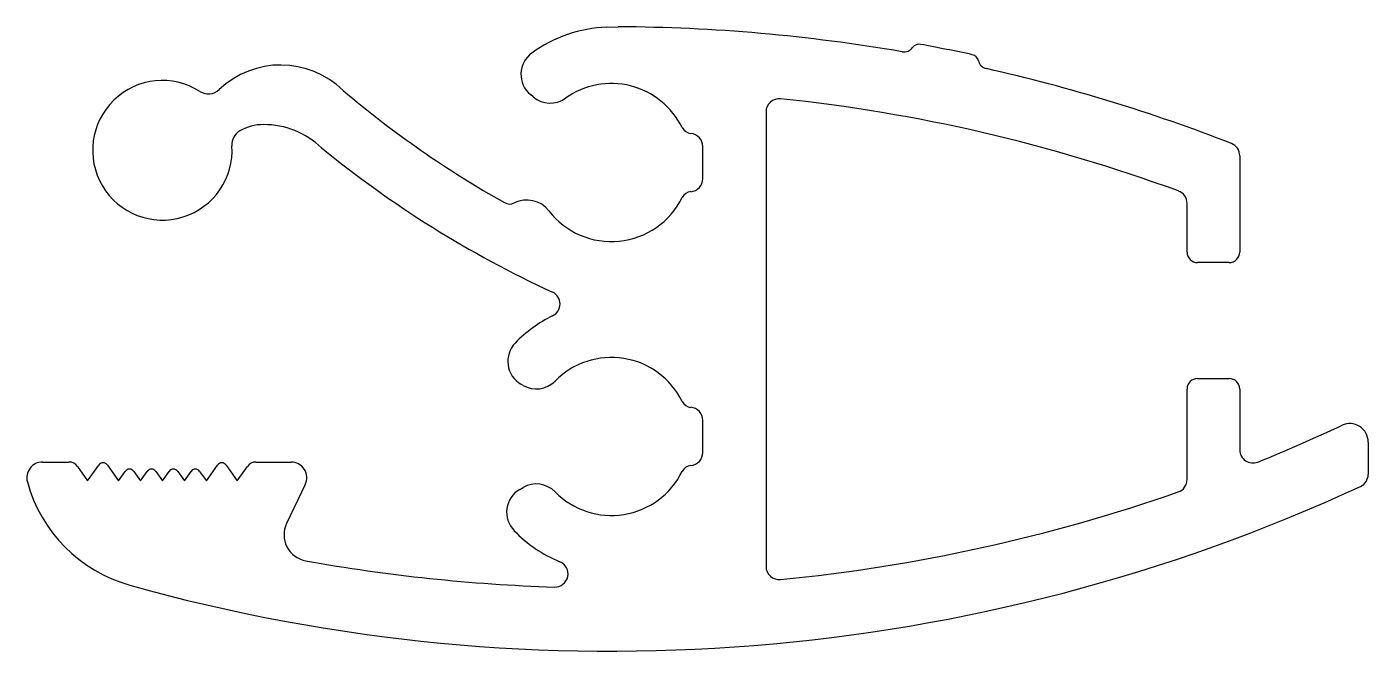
# Model space of a CAD drawing. Extents: x 762.8 to 788.2, y 237.7 to 249.6.
import ezdxf

# ---------------------------------------------------------------- set-up
doc = ezdxf.new("R2010")
doc.units = 0
doc.header["$LTSCALE"] = 15
doc.layers.get('0').update_dxf_attribs({"linetype": 'CONTINUOUS'})

msp = doc.modelspace()

# ---------------------------------------------------------------- linework, layer by layer
for p, q in [((773.775, 249.576), (773.991, 249.582)), ((772.377, 248.251), (772.321, 248.298)), ((776.798, 247.967), (776.798, 239.338)), ((775.598, 246.702), (775.598, 247.309)), ((785.798, 247.136), (785.798, 245.306)), ((784.798, 245.306), (784.798, 246.231)), ((785.598, 245.106), (784.998, 245.106)), ((784.998, 242.906), (785.598, 242.906)), ((772.183, 242.775), (772.142, 242.799)), ((784.798, 240.989), (784.798, 242.706)), ((785.798, 242.706), (785.798, 241.553)), ((775.598, 241.503), (775.598, 242.11)), ((788.239, 241.7), (788.239, 241.085)), ((763.053, 241.321), (763.552, 241.321)), ((763.715, 241.237), (763.908, 240.964)), ((763.908, 240.964), (764.12, 241.263)), ((764.283, 241.263), (764.496, 240.964)), ((764.496, 240.964), (764.623, 241.143)), ((764.786, 241.143), (764.913, 240.964)), ((764.913, 240.964), (765.04, 241.143)), ((765.203, 241.143), (765.33, 240.964)), ((765.33, 240.964), (765.457, 241.143)), ((765.62, 241.143), (765.747, 240.964)), ((765.747, 240.964), (765.874, 241.143)), ((766.037, 241.143), (766.164, 240.964)), ((766.164, 240.964), (766.376, 241.263)), ((766.539, 241.263), (766.751, 240.964)), ((766.751, 240.964), (766.944, 241.236)), ((767.107, 241.321), (767.773, 241.321)), ((768.044, 240.891), (767.689, 240.156)), ((772.12, 240.801), (772.183, 240.838))]:
    msp.add_line(p, q)
for centre, radius, start, end in [((773.86, 247.006), 2.571, 91.9082, 126.0319), ((773.849, 217.083), 32.5, 80.1923, 89.7502), ((772.642, 248.681), 0.5, 126.0319, 230), ((779.42, 249.305), 0.2, 260.1923, 324.5412), ((779.705, 249.102), 0.15, 78.7567, 144.5412), ((773.849, 217.083), 32.7, 77.877, 79.6329), ((780.688, 248.906), 0.15, 12.9687, 78.7532), ((767.577, 247.158), 1.7, 45.7654, 133.4389), ((781.029, 248.985), 0.2, 192.9687, 257.3176), ((773.849, 217.083), 32.5, 68.7283, 77.3176), ((765.329, 247.239), 1.325, 57.5036, 3.7811), ((773.86, 247.006), 1.5, 26.2486, 125.5216), ((766.202, 248.61), 0.3, 237.5036, 313.4389), ((781.372, 263.25), 19.5, 229.7118, 240.6996), ((772.698, 248.634), 0.5, 230, 305.5216), ((777.048, 247.967), 0.25, 84.0872, 180), ((773.849, 217.083), 31.3, 69.845, 84.0872), ((767.25, 246.827), 0.9, 90, 119.9792), ((767.25, 246.127), 1.6, 46.4748, 90), ((766.95, 247.346), 0.3, 119.9792, 183.7811), ((775.385, 247.758), 0.2, 206.2486, 265.2531), ((775.348, 247.309), 0.25, 360, 85.2531), ((781.372, 263.25), 20.6, 230.7982, 245.2222), ((785.548, 247.136), 0.25, 0, 68.3901), ((775.385, 246.254), 0.2, 94.7469, 153.7514), ((775.348, 246.702), 0.25, 274.7469, 0), ((784.548, 246.231), 0.25, 0, 69.845), ((771.927, 246.419), 0.2, 240.6996, 296.1607), ((772.251, 245.759), 0.536, 38.1232, 116.1607), ((773.86, 247.006), 1.5, 217.6425, 333.7514), ((784.998, 245.306), 0.2, 180, 270), ((785.598, 245.306), 0.2, 270, 0), ((772.634, 244.32), 0.25, 296.0155, 65.2222), ((773.86, 241.806), 2.547, 116.0155, 135.8592), ((772.392, 243.232), 0.5, 135.8592, 240), ((773.86, 241.806), 1.5, 26.2486, 135.5214), ((784.998, 242.706), 0.2, 90, 180), ((785.598, 242.706), 0.2, 360, 90), ((772.433, 243.208), 0.5, 240, 315.5214), ((775.385, 242.558), 0.2, 206.2486, 265.2531), ((775.348, 242.11), 0.25, 360, 85.2531), ((773.849, 271.73), 32.8, 292.0098, 295.0607), ((787.889, 241.699), 0.351, 0.0523, 114.5776), ((775.348, 241.503), 0.25, 274.7469, 0), ((786.048, 241.553), 0.25, 180, 292.0098), ((763.053, 241.021), 0.3, 90, 195.1994), ((763.552, 241.121), 0.2, 35.3149, 90), ((764.202, 241.206), 0.1, 35.3149, 144.685), ((764.704, 241.085), 0.1, 35.3149, 144.685), ((765.121, 241.085), 0.1, 35.3149, 144.685), ((765.538, 241.085), 0.1, 35.3149, 144.685), ((765.955, 241.085), 0.1, 35.3149, 144.685), ((766.458, 241.206), 0.1, 35.3149, 144.685), ((767.107, 241.121), 0.2, 90, 144.7581), ((767.773, 241.021), 0.3, 334.2634, 90), ((773.86, 241.806), 1.5, 224.4773, 333.7514), ((775.385, 241.055), 0.2, 94.7469, 153.7514), ((765.463, 241.676), 2.797, 195.1994, 254.4217), ((773.849, 271.73), 34, 254.4104, 294.7687), ((772.433, 240.405), 0.5, 44.4773, 120), ((784.548, 240.989), 0.25, 289.1888, 0), ((787.989, 241.085), 0.25, 294.7687, 360), ((772.37, 240.368), 0.5, 120, 223.9671), ((773.849, 271.73), 32.8, 275.6394, 289.1888), ((768.14, 239.939), 0.5, 154.2634, 259.8184), ((773.86, 241.806), 2.571, 223.9671, 247.6066), ((773.849, 271.73), 32.8, 259.8184, 268.127), ((772.786, 239.198), 0.25, 268.127, 67.6066), ((777.048, 239.338), 0.25, 180, 275.6394)]:
    msp.add_arc(centre, radius, start, end)

doc.saveas('drawing.dxf')
